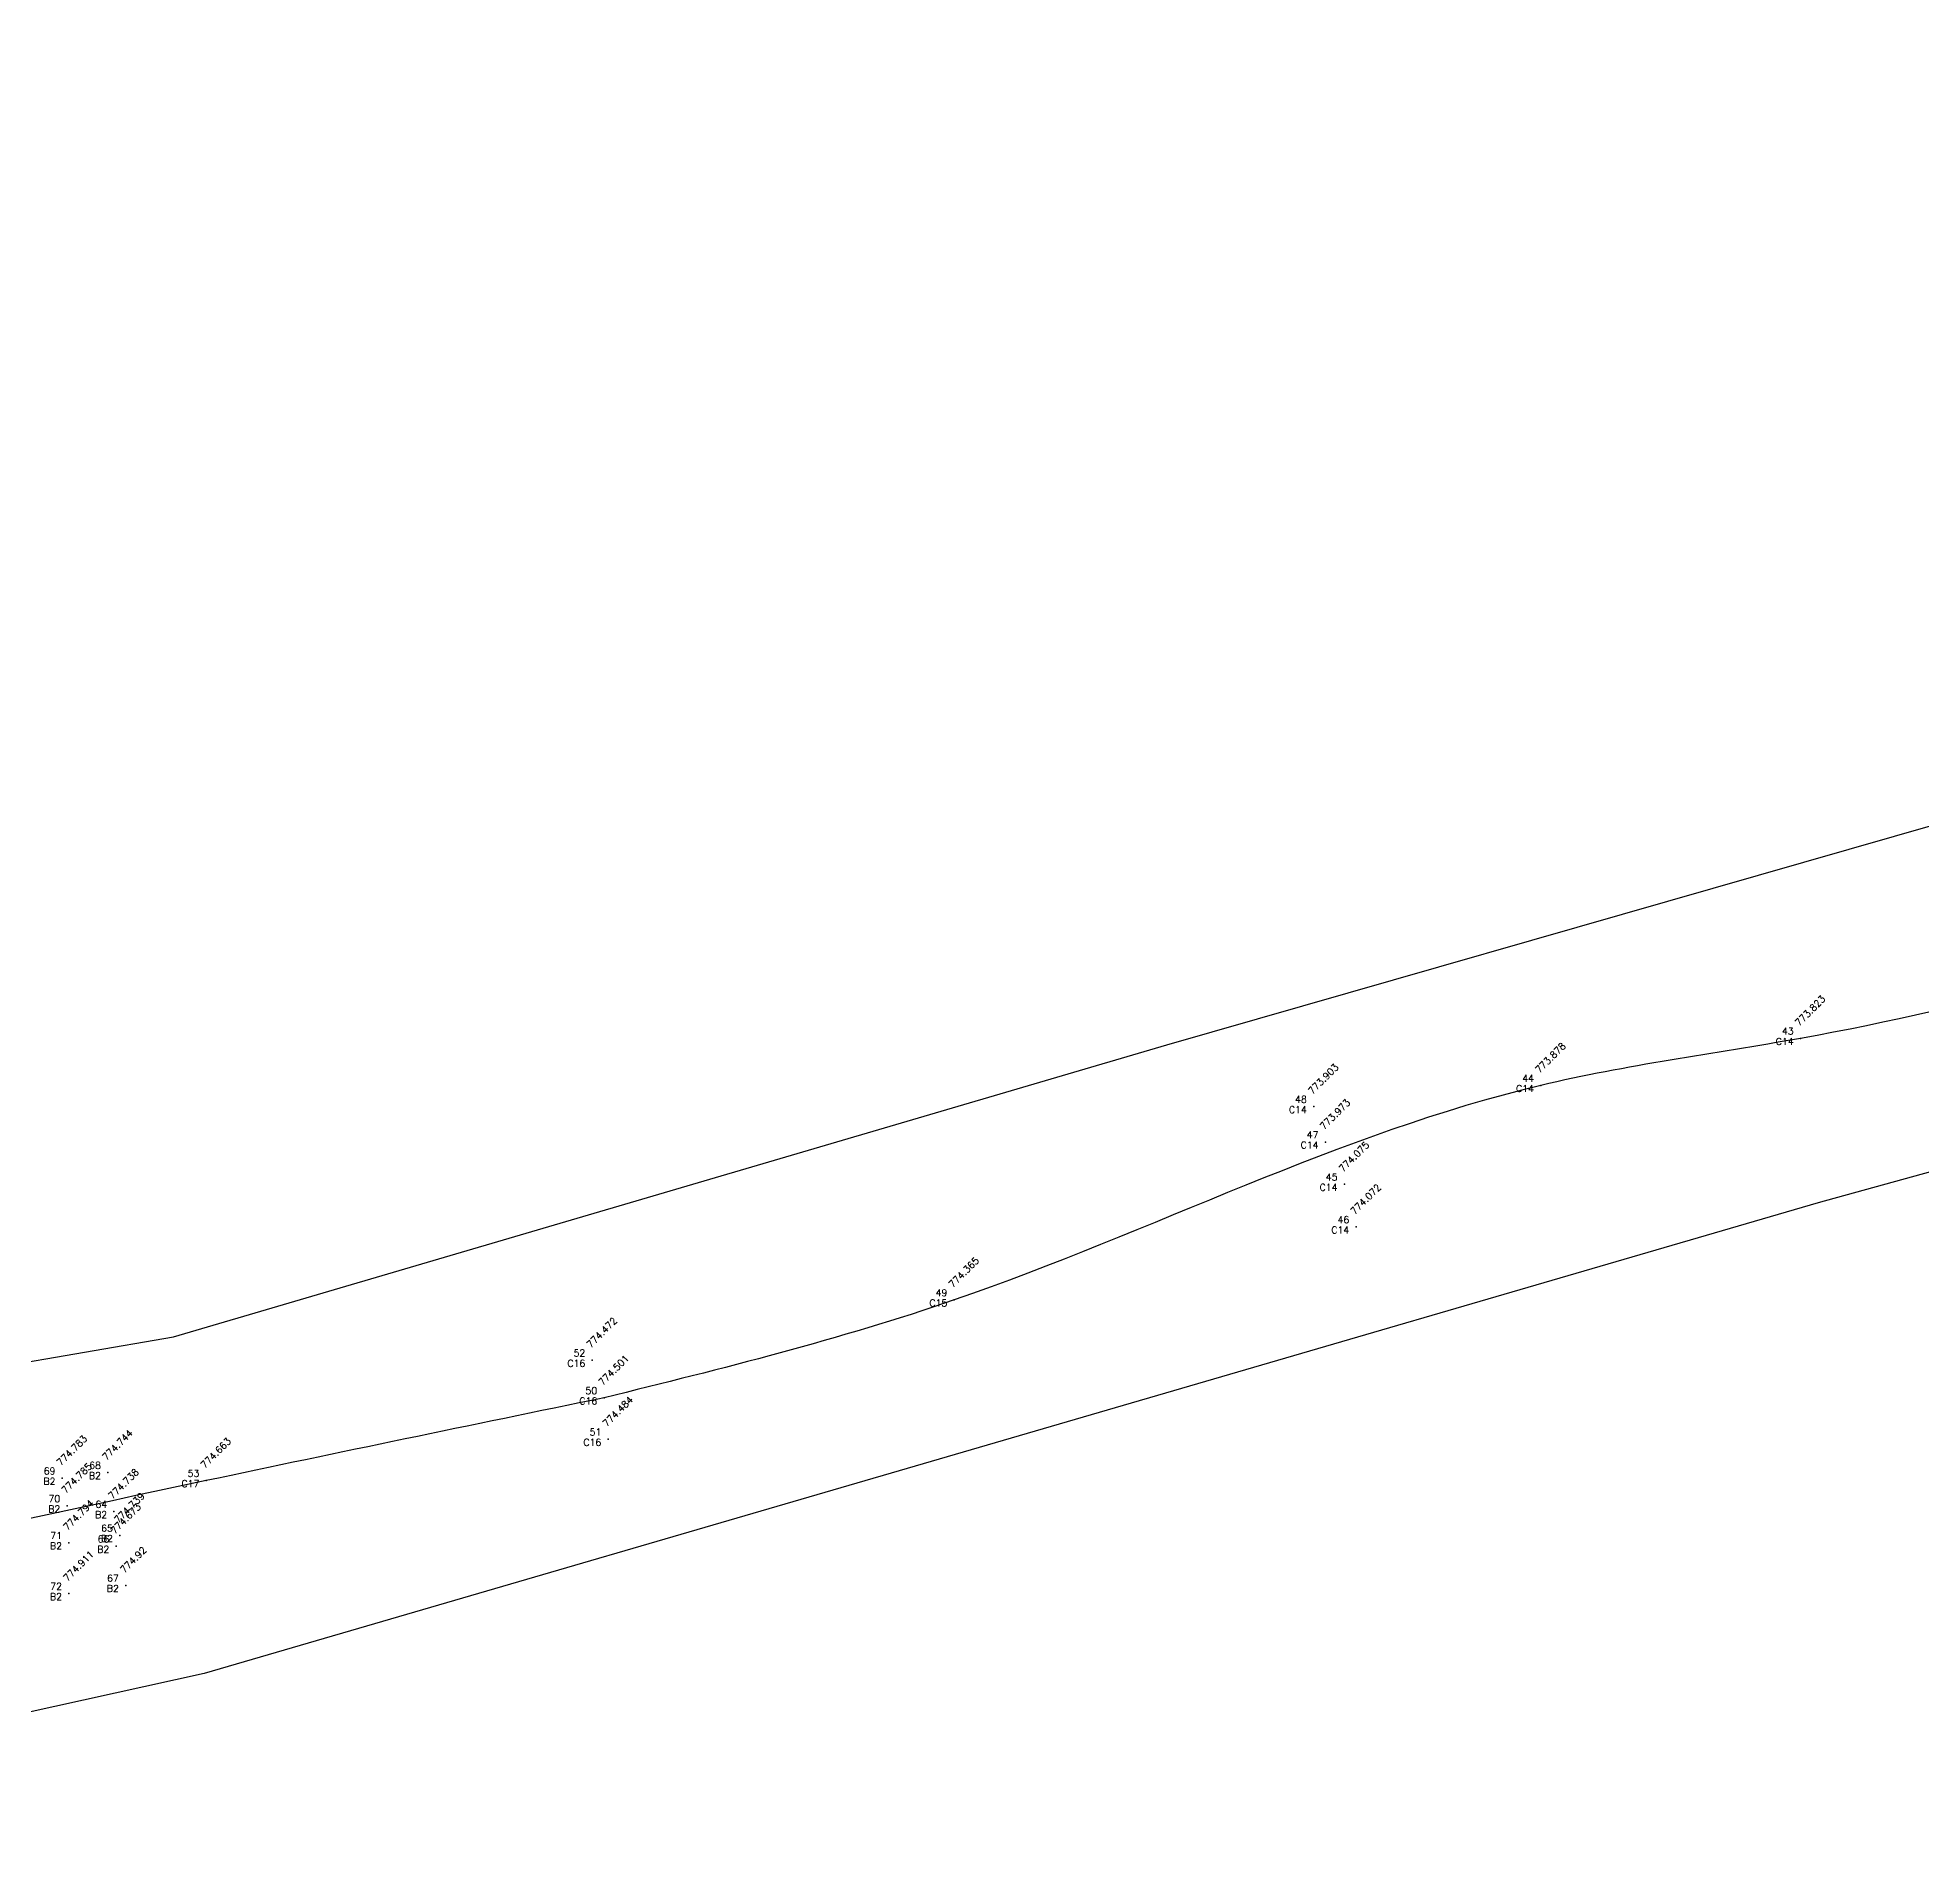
# Model space of a CAD drawing. Header units: millimetres. Extents: x 2757 to 35141, y 547 to 28513.
# Drawn here: x 3506.7 to 3873.2, y 1817.7 to 2171.5 of the extents above; entities that cross this region are included whole.
import ezdxf
from ezdxf.enums import TextEntityAlignment as Align

# ---------------------------------------------------------------- set-up
doc = ezdxf.new("R2010")
doc.units = ezdxf.units.MM
for name, color, linetype in [('Boundary', 6, 'Continuous'), ('Points', 7, 'Continuous'), ('Points-ELV', 6, 'Continuous'), ('Points-NUM', 4, 'Continuous'), ('Points-TXT', 3, 'Continuous')]:
    doc.layers.add(name, color=color, linetype=linetype)
doc.styles.add('romans', font='romans.shx')

# ---------------------------------------------------------------- blocks, each defined once
blk = doc.blocks.new('POINTS')
at = {"layer": 'Points'}
blk.add_line((0, 0), (0, 0), dxfattribs=at)
blk.add_point((0, 0), dxfattribs=at)
at = {"layer": 'Points-ELV', "style": 'romans'}
blk.add_attdef('ELEV', text='', height=1, rotation=45, dxfattribs=at).set_placement((0, 0), align=Align.BOTTOM_LEFT)
at = {"layer": 'Points-NUM', "style": 'romans'}
blk.add_attdef('PTNUM', text='', height=1, dxfattribs=at).set_placement((0, 0), align=Align.BOTTOM_RIGHT)
at = {"layer": 'Points-TXT', "style": 'romans'}
blk.add_attdef('DESC', text='', height=1, dxfattribs=at).set_placement((0, 0), align=Align.BOTTOM_RIGHT)

msp = doc.modelspace()

# ---------------------------------------------------------------- linework, layer by layer
for points in [[(4966.47153, 2026.88295, 4178.77906), (4864.90816, 2053.93016, 4111.80064), (4740.98663, 2092.85027, 4111.96594), (4661.51475, 2110.97992, 4105.45526), (4580.62983, 2129.41352, 4105.95116), (4422.6832, 2101.46718, 4109.82771), (4335.36757, 2088.76043, 4114.04552), (4258.08192, 2079.96221, 4116.58901), (4186.23516, 2069.04176, 4117.54348), (4111.17838, 2049.69635, 4118.13536), (4050.22541, 2033.95021, 4118.86588), (3849.49279, 1977.04975, 4126.21905), (3798.99104, 1967.89961, 4126.51233), (3684.92884, 1926.2014, 4129.10913), (3616.84132, 1907.18126, 4129.83432)], [(3616.84132, 1907.18126, 4129.83432), (3539.48634, 1891.08852, 4130.69814), (3394.04384, 1858.9777, 4135.78511)]]:
    msp.add_spline(points, degree=3)
at = {"layer": 'Boundary'}
msp.add_polyline3d([(3394.59451, 1895.22687, 0), (3533.09326, 1919.04458, 0), (3726.25291, 1975.80556, 0), (3974.02179, 2046.80928, 0), (4188.03252, 2103.27229, 0), (4376.41949, 2137.76439, 0), (4598.60109, 2171.53792, 0), (4802.29259, 2122.67055, 0), (4989.96054, 2055.1235, 0), (5002.18412, 2035.00311, 0), (4986.36536, 2005.5411, 0), (4953.28978, 1992.60656, 0), (4860.53436, 2012.72696, 0), (4659.20477, 2068.77663, 0), (4570.76354, 2088.17844, 0), (4421.20442, 2065.90229, 0), (4053.50058, 2000.41063, 0), (3852.89001, 1945.07954, 0), (3539.05616, 1853.61755, 0), (3376.55441, 1817.68827, 0)], dxfattribs=at)

# ---------------------------------------------------------------- block references
at = {"layer": 'Points', "linetype": 'Continuous'}
ref = msp.add_blockref('POINTS', (3849.49279, 1977.04975, 4126.21905), dxfattribs=dict(at, xscale=5.332251757533057, yscale=5.332251757533057, zscale=5.332251757533057))
ref.add_attrib('PTNUM', '43', dxfattribs={"layer": 'Points-NUM', "height": 1.333063, "style": 'romans'}).set_placement((3848.15973, 1977.38302, 4126.21905), align=Align.BOTTOM_RIGHT)
ref.add_attrib('DESC', 'C14', dxfattribs={"layer": 'Points-TXT', "height": 1.333063, "style": 'romans'}).set_placement((3848.15973, 1975.38343, 4126.21905), align=Align.BOTTOM_RIGHT)
ref.add_attrib('ELEV', '773.823', dxfattribs={"layer": 'Points-ELV', "height": 1.333063, "rotation": 45, "style": 'romans'}).set_placement((3849.49279, 1979.04935, 4126.21905), align=Align.BOTTOM_LEFT)
ref = msp.add_blockref('POINTS', (3798.99104, 1967.89961, 4126.51233), dxfattribs=dict(at, xscale=5.332251757533057, yscale=5.332251757533057, zscale=5.332251757533057))
ref.add_attrib('PTNUM', '44', dxfattribs={"layer": 'Points-NUM', "height": 1.333063, "style": 'romans'}).set_placement((3797.65797, 1968.23288, 4126.51233), align=Align.BOTTOM_RIGHT)
ref.add_attrib('DESC', 'C14', dxfattribs={"layer": 'Points-TXT', "height": 1.333063, "style": 'romans'}).set_placement((3797.65797, 1966.23328, 4126.51233), align=Align.BOTTOM_RIGHT)
ref.add_attrib('ELEV', '773.878', dxfattribs={"layer": 'Points-ELV', "height": 1.333063, "rotation": 45, "style": 'romans'}).set_placement((3798.99104, 1969.8992, 4126.51233), align=Align.BOTTOM_LEFT)
ref = msp.add_blockref('POINTS', (3754.824, 1963.78311, 4126.64563), dxfattribs=dict(at, xscale=5.332251757533057, yscale=5.332251757533057, zscale=5.332251757533057))
ref.add_attrib('PTNUM', '48', dxfattribs={"layer": 'Points-NUM', "height": 1.333063, "style": 'romans'}).set_placement((3753.49093, 1964.11638, 4126.64563), align=Align.BOTTOM_RIGHT)
ref.add_attrib('DESC', 'C14', dxfattribs={"layer": 'Points-TXT', "height": 1.333063, "style": 'romans'}).set_placement((3753.49093, 1962.11678, 4126.64563), align=Align.BOTTOM_RIGHT)
ref.add_attrib('ELEV', '773.903', dxfattribs={"layer": 'Points-ELV', "height": 1.333063, "rotation": 45, "style": 'romans'}).set_placement((3754.824, 1965.78271, 4126.64563), align=Align.BOTTOM_LEFT)
ref = msp.add_blockref('POINTS', (3757.10087, 1956.90451, 4127.01889), dxfattribs=dict(at, xscale=5.332251757533057, yscale=5.332251757533057, zscale=5.332251757533057))
ref.add_attrib('PTNUM', '47', dxfattribs={"layer": 'Points-NUM', "height": 1.333063, "style": 'romans'}).set_placement((3755.7678, 1957.23777, 4127.01889), align=Align.BOTTOM_RIGHT)
ref.add_attrib('DESC', 'C14', dxfattribs={"layer": 'Points-TXT', "height": 1.333063, "style": 'romans'}).set_placement((3755.7678, 1955.23818, 4127.01889), align=Align.BOTTOM_RIGHT)
ref.add_attrib('ELEV', '773.973', dxfattribs={"layer": 'Points-ELV', "height": 1.333063, "rotation": 45, "style": 'romans'}).set_placement((3757.10087, 1958.9041, 4127.01889), align=Align.BOTTOM_LEFT)
ref = msp.add_blockref('POINTS', (3760.79079, 1948.68217, 4127.56278), dxfattribs=dict(at, xscale=5.332251757533057, yscale=5.332251757533057, zscale=5.332251757533057))
ref.add_attrib('PTNUM', '45', dxfattribs={"layer": 'Points-NUM', "height": 1.333063, "style": 'romans'}).set_placement((3759.45772, 1949.01544, 4127.56278), align=Align.BOTTOM_RIGHT)
ref.add_attrib('DESC', 'C14', dxfattribs={"layer": 'Points-TXT', "height": 1.333063, "style": 'romans'}).set_placement((3759.45772, 1947.01585, 4127.56278), align=Align.BOTTOM_RIGHT)
ref.add_attrib('ELEV', '774.075', dxfattribs={"layer": 'Points-ELV', "height": 1.333063, "rotation": 45, "style": 'romans'}).set_placement((3760.79079, 1950.68177, 4127.56278), align=Align.BOTTOM_LEFT)
ref = msp.add_blockref('POINTS', (3763.06766, 1940.41185, 4127.54678), dxfattribs=dict(at, xscale=5.332251757533057, yscale=5.332251757533057, zscale=5.332251757533057))
ref.add_attrib('PTNUM', '46', dxfattribs={"layer": 'Points-NUM', "height": 1.333063, "style": 'romans'}).set_placement((3761.73459, 1940.74512, 4127.54678), align=Align.BOTTOM_RIGHT)
ref.add_attrib('DESC', 'C14', dxfattribs={"layer": 'Points-TXT', "height": 1.333063, "style": 'romans'}).set_placement((3761.73459, 1938.74552, 4127.54678), align=Align.BOTTOM_RIGHT)
ref.add_attrib('ELEV', '774.072', dxfattribs={"layer": 'Points-ELV', "height": 1.333063, "rotation": 45, "style": 'romans'}).set_placement((3763.06766, 1942.41145, 4127.54678), align=Align.BOTTOM_LEFT)
ref = msp.add_blockref('POINTS', (3684.92884, 1926.2014, 4129.10913), dxfattribs=dict(at, xscale=5.332251757533057, yscale=5.332251757533057, zscale=5.332251757533057))
ref.add_attrib('PTNUM', '49', dxfattribs={"layer": 'Points-NUM', "height": 1.333063, "style": 'romans'}).set_placement((3683.59578, 1926.53467, 4129.10913), align=Align.BOTTOM_RIGHT)
ref.add_attrib('DESC', 'C15', dxfattribs={"layer": 'Points-TXT', "height": 1.333063, "style": 'romans'}).set_placement((3683.59578, 1924.53507, 4129.10913), align=Align.BOTTOM_RIGHT)
ref.add_attrib('ELEV', '774.365', dxfattribs={"layer": 'Points-ELV', "height": 1.333063, "rotation": 45, "style": 'romans'}).set_placement((3684.92884, 1928.201, 4129.10913), align=Align.BOTTOM_LEFT)
ref = msp.add_blockref('POINTS', (3614.53245, 1914.49711, 4129.67968), dxfattribs=dict(at, xscale=5.332251757533057, yscale=5.332251757533057, zscale=5.332251757533057))
ref.add_attrib('PTNUM', '52', dxfattribs={"layer": 'Points-NUM', "height": 1.333063, "style": 'romans'}).set_placement((3613.19939, 1914.83037, 4129.67968), align=Align.BOTTOM_RIGHT)
ref.add_attrib('DESC', 'C16', dxfattribs={"layer": 'Points-TXT', "height": 1.333063, "style": 'romans'}).set_placement((3613.19939, 1912.83078, 4129.67968), align=Align.BOTTOM_RIGHT)
ref.add_attrib('ELEV', '774.472', dxfattribs={"layer": 'Points-ELV', "height": 1.333063, "rotation": 45, "style": 'romans'}).set_placement((3614.53245, 1916.4967, 4129.67968), align=Align.BOTTOM_LEFT)
ref = msp.add_blockref('POINTS', (3616.84132, 1907.18126, 4129.83432), dxfattribs=dict(at, xscale=5.332251757533057, yscale=5.332251757533057, zscale=5.332251757533057))
ref.add_attrib('PTNUM', '50', dxfattribs={"layer": 'Points-NUM', "height": 1.333063, "style": 'romans'}).set_placement((3615.50825, 1907.51453, 4129.83432), align=Align.BOTTOM_RIGHT)
ref.add_attrib('DESC', 'C16', dxfattribs={"layer": 'Points-TXT', "height": 1.333063, "style": 'romans'}).set_placement((3615.50825, 1905.51493, 4129.83432), align=Align.BOTTOM_RIGHT)
ref.add_attrib('ELEV', '774.501', dxfattribs={"layer": 'Points-ELV', "height": 1.333063, "rotation": 45, "style": 'romans'}).set_placement((3616.84132, 1909.18085, 4129.83432), align=Align.BOTTOM_LEFT)
ref = msp.add_blockref('POINTS', (3617.64649, 1899.14556, 4129.74367), dxfattribs=dict(at, xscale=5.332251757533057, yscale=5.332251757533057, zscale=5.332251757533057))
ref.add_attrib('PTNUM', '51', dxfattribs={"layer": 'Points-NUM', "height": 1.333063, "style": 'romans'}).set_placement((3616.31342, 1899.47882, 4129.74367), align=Align.BOTTOM_RIGHT)
ref.add_attrib('DESC', 'C16', dxfattribs={"layer": 'Points-TXT', "height": 1.333063, "style": 'romans'}).set_placement((3616.31342, 1897.47923, 4129.74367), align=Align.BOTTOM_RIGHT)
ref.add_attrib('ELEV', '774.484', dxfattribs={"layer": 'Points-ELV', "height": 1.333063, "rotation": 45, "style": 'romans'}).set_placement((3617.64649, 1901.14515, 4129.74367), align=Align.BOTTOM_LEFT)
ref = msp.add_blockref('POINTS', (3511.49735, 1891.57376, 4131.33801), dxfattribs=dict(at, xscale=5.332251757533057, yscale=5.332251757533057, zscale=5.332251757533057))
ref.add_attrib('PTNUM', '69', dxfattribs={"layer": 'Points-NUM', "height": 1.333063, "style": 'romans'}).set_placement((3510.16429, 1891.90702, 4131.33801), align=Align.BOTTOM_RIGHT)
ref.add_attrib('DESC', 'B2', dxfattribs={"layer": 'Points-TXT', "height": 1.333063, "style": 'romans'}).set_placement((3510.16429, 1889.90743, 4131.33801), align=Align.BOTTOM_RIGHT)
ref.add_attrib('ELEV', '774.783', dxfattribs={"layer": 'Points-ELV', "height": 1.333063, "rotation": 45, "style": 'romans'}).set_placement((3511.49735, 1893.57335, 4131.33801), align=Align.BOTTOM_LEFT)
ref = msp.add_blockref('POINTS', (3520.35422, 1892.64554, 4131.13006), dxfattribs=dict(at, xscale=5.332251757533057, yscale=5.332251757533057, zscale=5.332251757533057))
ref.add_attrib('PTNUM', '68', dxfattribs={"layer": 'Points-NUM', "height": 1.333063, "style": 'romans'}).set_placement((3519.02116, 1892.97881, 4131.13006), align=Align.BOTTOM_RIGHT)
ref.add_attrib('DESC', 'B2', dxfattribs={"layer": 'Points-TXT', "height": 1.333063, "style": 'romans'}).set_placement((3519.02116, 1890.97921, 4131.13006), align=Align.BOTTOM_RIGHT)
ref.add_attrib('ELEV', '774.744', dxfattribs={"layer": 'Points-ELV', "height": 1.333063, "rotation": 45, "style": 'romans'}).set_placement((3520.35422, 1894.64514, 4131.13006), align=Align.BOTTOM_LEFT)
ref = msp.add_blockref('POINTS', (3539.48634, 1891.08852, 4130.69814), dxfattribs=dict(at, xscale=5.332251757533057, yscale=5.332251757533057, zscale=5.332251757533057))
ref.add_attrib('PTNUM', '53', dxfattribs={"layer": 'Points-NUM', "height": 1.333063, "style": 'romans'}).set_placement((3538.15328, 1891.42179, 4130.69814), align=Align.BOTTOM_RIGHT)
ref.add_attrib('DESC', 'C17', dxfattribs={"layer": 'Points-TXT', "height": 1.333063, "style": 'romans'}).set_placement((3538.15328, 1889.42219, 4130.69814), align=Align.BOTTOM_RIGHT)
ref.add_attrib('ELEV', '774.663', dxfattribs={"layer": 'Points-ELV', "height": 1.333063, "rotation": 45, "style": 'romans'}).set_placement((3539.48634, 1893.08812, 4130.69814), align=Align.BOTTOM_LEFT)
ref = msp.add_blockref('POINTS', (3512.42516, 1886.18818, 4131.34868), dxfattribs=dict(at, xscale=5.332251757533057, yscale=5.332251757533057, zscale=5.332251757533057))
ref.add_attrib('PTNUM', '70', dxfattribs={"layer": 'Points-NUM', "height": 1.333063, "style": 'romans'}).set_placement((3511.0921, 1886.52145, 4131.34868), align=Align.BOTTOM_RIGHT)
ref.add_attrib('DESC', 'B2', dxfattribs={"layer": 'Points-TXT', "height": 1.333063, "style": 'romans'}).set_placement((3511.0921, 1884.52186, 4131.34868), align=Align.BOTTOM_RIGHT)
ref.add_attrib('ELEV', '774.785', dxfattribs={"layer": 'Points-ELV', "height": 1.333063, "rotation": 45, "style": 'romans'}).set_placement((3512.42516, 1888.18778, 4131.34868), align=Align.BOTTOM_LEFT)
ref = msp.add_blockref('POINTS', (3521.54331, 1885.08974, 4131.09806), dxfattribs=dict(at, xscale=5.332251757533057, yscale=5.332251757533057, zscale=5.332251757533057))
ref.add_attrib('PTNUM', '64', dxfattribs={"layer": 'Points-NUM', "height": 1.333063, "style": 'romans'}).set_placement((3520.21025, 1885.42301, 4131.09806), align=Align.BOTTOM_RIGHT)
ref.add_attrib('DESC', 'B2', dxfattribs={"layer": 'Points-TXT', "height": 1.333063, "style": 'romans'}).set_placement((3520.21025, 1883.42341, 4131.09806), align=Align.BOTTOM_RIGHT)
ref.add_attrib('ELEV', '774.738', dxfattribs={"layer": 'Points-ELV', "height": 1.333063, "rotation": 45, "style": 'romans'}).set_placement((3521.54331, 1887.08933, 4131.09806), align=Align.BOTTOM_LEFT)
ref = msp.add_blockref('POINTS', (3522.67375, 1880.44535, 4131.10339), dxfattribs=dict(at, xscale=5.332251757533057, yscale=5.332251757533057, zscale=5.332251757533057))
ref.add_attrib('PTNUM', '65', dxfattribs={"layer": 'Points-NUM', "height": 1.333063, "style": 'romans'}).set_placement((3521.34069, 1880.77861, 4131.10339), align=Align.BOTTOM_RIGHT)
ref.add_attrib('DESC', 'B2', dxfattribs={"layer": 'Points-TXT', "height": 1.333063, "style": 'romans'}).set_placement((3521.34069, 1878.77902, 4131.10339), align=Align.BOTTOM_RIGHT)
ref.add_attrib('ELEV', '774.739', dxfattribs={"layer": 'Points-ELV', "height": 1.333063, "rotation": 45, "style": 'romans'}).set_placement((3522.67375, 1882.44494, 4131.10339), align=Align.BOTTOM_LEFT)
ref = msp.add_blockref('POINTS', (3512.78242, 1879.01631, 4131.39667), dxfattribs=dict(at, xscale=5.332251757533057, yscale=5.332251757533057, zscale=5.332251757533057))
ref.add_attrib('PTNUM', '71', dxfattribs={"layer": 'Points-NUM', "height": 1.333063, "style": 'romans'}).set_placement((3511.44936, 1879.34957, 4131.39667), align=Align.BOTTOM_RIGHT)
ref.add_attrib('DESC', 'B2', dxfattribs={"layer": 'Points-TXT', "height": 1.333063, "style": 'romans'}).set_placement((3511.44936, 1877.34998, 4131.39667), align=Align.BOTTOM_RIGHT)
ref.add_attrib('ELEV', '774.794', dxfattribs={"layer": 'Points-ELV', "height": 1.333063, "rotation": 45, "style": 'romans'}).set_placement((3512.78242, 1881.0159, 4131.39667), align=Align.BOTTOM_LEFT)
ref = msp.add_blockref('POINTS', (3521.97523, 1878.33911, 4130.75147), dxfattribs=dict(at, xscale=5.332251757533057, yscale=5.332251757533057, zscale=5.332251757533057))
ref.add_attrib('PTNUM', '66', dxfattribs={"layer": 'Points-NUM', "height": 1.333063, "style": 'romans'}).set_placement((3520.64216, 1878.67238, 4130.75147), align=Align.BOTTOM_RIGHT)
ref.add_attrib('DESC', 'B2', dxfattribs={"layer": 'Points-TXT', "height": 1.333063, "style": 'romans'}).set_placement((3520.64216, 1876.67278, 4130.75147), align=Align.BOTTOM_RIGHT)
ref.add_attrib('ELEV', '774.673', dxfattribs={"layer": 'Points-ELV', "height": 1.333063, "rotation": 45, "style": 'romans'}).set_placement((3521.97523, 1880.3387, 4130.75147), align=Align.BOTTOM_LEFT)
ref = msp.add_blockref('POINTS', (3512.77709, 1869.13031, 4132.02054), dxfattribs=dict(at, xscale=5.332251757533057, yscale=5.332251757533057, zscale=5.332251757533057))
ref.add_attrib('PTNUM', '72', dxfattribs={"layer": 'Points-NUM', "height": 1.333063, "style": 'romans'}).set_placement((3511.44403, 1869.46358, 4132.02054), align=Align.BOTTOM_RIGHT)
ref.add_attrib('DESC', 'B2', dxfattribs={"layer": 'Points-TXT', "height": 1.333063, "style": 'romans'}).set_placement((3511.44403, 1867.46398, 4132.02054), align=Align.BOTTOM_RIGHT)
ref.add_attrib('ELEV', '774.911', dxfattribs={"layer": 'Points-ELV', "height": 1.333063, "rotation": 45, "style": 'romans'}).set_placement((3512.77709, 1871.12991, 4132.02054), align=Align.BOTTOM_LEFT)
ref = msp.add_blockref('POINTS', (3523.83085, 1870.72999, 4132.06853), dxfattribs=dict(at, xscale=5.332251757533057, yscale=5.332251757533057, zscale=5.332251757533057))
ref.add_attrib('PTNUM', '67', dxfattribs={"layer": 'Points-NUM', "height": 1.333063, "style": 'romans'}).set_placement((3522.49779, 1871.06325, 4132.06853), align=Align.BOTTOM_RIGHT)
ref.add_attrib('DESC', 'B2', dxfattribs={"layer": 'Points-TXT', "height": 1.333063, "style": 'romans'}).set_placement((3522.49779, 1869.06366, 4132.06853), align=Align.BOTTOM_RIGHT)
ref.add_attrib('ELEV', '774.92', dxfattribs={"layer": 'Points-ELV', "height": 1.333063, "rotation": 45, "style": 'romans'}).set_placement((3523.83085, 1872.72958, 4132.06853), align=Align.BOTTOM_LEFT)

doc.saveas('drawing.dxf')
